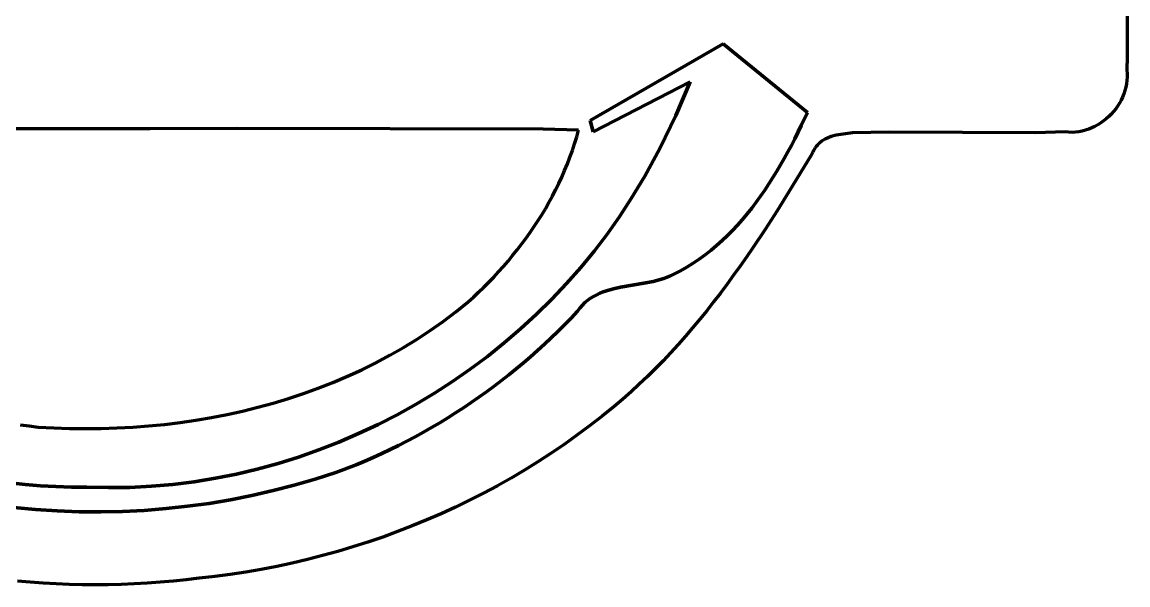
# Model space of a CAD drawing. Header units: millimetres. Extents: x 0.33 to 7.24, y 1.33 to 6.04.
# Drawn here: x 3.548 to 7.237, y 1.326 to 3.202 of the extents above; entities that cross this region are included whole.
import ezdxf

# ---------------------------------------------------------------- set-up
doc = ezdxf.new("R2010")
doc.units = ezdxf.units.MM
doc.layers.add('color#1e1e1eff', color=7, linetype='CONTINUOUS', lineweight=100)
doc.layers.add('color#fefefeff', color=7, linetype='CONTINUOUS', lineweight=100)

msp = doc.modelspace()

# ---------------------------------------------------------------- linework, layer by layer
at = {"layer": 'color#1e1e1eff'}
for p, q in [((7.2374, 4.3613), (7.2345, 3.0871)), ((5.8865, 3.1289), (5.4435, 2.8741)), ((6.1682, 2.9009), (5.8865, 3.1289)), ((7.2345, 3.0871), (7.2337, 3.0416)), ((7.2337, 3.0416), (7.2347, 3.0301)), ((7.2347, 3.0301), (7.2348, 3.0185)), ((5.4535, 2.836), (5.7769, 3.0026)), ((5.7769, 3.0026), (5.729, 2.8902)), ((7.2327, 2.9958), (7.2305, 2.9846)), ((7.2341, 3.0071), (7.2327, 2.9958)), ((7.2348, 3.0185), (7.2341, 3.0071)), ((7.2198, 2.9522), (7.2149, 2.9419)), ((7.224, 2.9628), (7.2198, 2.9522)), ((7.2276, 2.9736), (7.224, 2.9628)), ((7.2305, 2.9846), (7.2276, 2.9736)), ((7.2034, 2.9222), (7.1968, 2.9129)), ((7.2094, 2.9319), (7.2034, 2.9222)), ((7.2149, 2.9419), (7.2094, 2.9319)), ((5.729, 2.8902), (5.6758, 2.7801)), ((6.1476, 2.8568), (6.1682, 2.9009)), ((7.1654, 2.8796), (7.1565, 2.8724)), ((7.174, 2.8872), (7.1654, 2.8796)), ((7.182, 2.8953), (7.174, 2.8872)), ((7.1896, 2.9039), (7.182, 2.8953)), ((7.1968, 2.9129), (7.1896, 2.9039)), ((3.9748, 2.8464), (2.4571, 2.8456)), ((4.2639, 2.8472), (3.9748, 2.8464)), ((5.2867, 2.8449), (4.2639, 2.8472)), ((5.4047, 2.842), (5.2867, 2.8449)), ((5.3983, 2.819), (5.4047, 2.842)), ((5.4435, 2.8741), (5.4535, 2.836)), ((6.1259, 2.8128), (6.1476, 2.8568)), ((7.096, 2.8415), (7.085, 2.8386)), ((7.1068, 2.845), (7.096, 2.8415)), ((7.1173, 2.8493), (7.1068, 2.845)), ((7.1276, 2.8542), (7.1173, 2.8493)), ((7.1376, 2.8597), (7.1276, 2.8542)), ((7.1472, 2.8658), (7.1376, 2.8597)), ((7.1565, 2.8724), (7.1472, 2.8658)), ((5.3913, 2.7962), (5.3983, 2.819)), ((6.1145, 2.7908), (6.1259, 2.8128)), ((6.2179, 2.8061), (6.2093, 2.7995)), ((6.2272, 2.8117), (6.2179, 2.8061)), ((6.2371, 2.8165), (6.2272, 2.8117)), ((6.2475, 2.8204), (6.2371, 2.8165)), ((6.2636, 2.8251), (6.2475, 2.8204)), ((6.319, 2.8328), (6.2636, 2.8251)), ((6.4412, 2.8349), (6.319, 2.8328)), ((6.93, 2.8326), (6.4412, 2.8349)), ((7.0278, 2.8357), (6.93, 2.8326)), ((7.0394, 2.8346), (7.0278, 2.8357)), ((7.051, 2.8344), (7.0394, 2.8346)), ((7.0625, 2.835), (7.051, 2.8344)), ((7.0738, 2.8364), (7.0625, 2.835)), ((7.085, 2.8386), (7.0738, 2.8364)), ((5.3758, 2.7513), (5.3838, 2.7736)), ((5.3838, 2.7736), (5.3913, 2.7962)), ((5.6758, 2.7801), (5.6258, 2.6881)), ((6.091, 2.7473), (6.1029, 2.769)), ((6.1029, 2.769), (6.1145, 2.7908)), ((6.1858, 2.7679), (6.1834, 2.7621)), ((6.1884, 2.7733), (6.1858, 2.7679)), ((6.1913, 2.7784), (6.1884, 2.7733)), ((6.1944, 2.7832), (6.1913, 2.7784)), ((6.1978, 2.7877), (6.1944, 2.7832)), ((6.2014, 2.7919), (6.1978, 2.7877)), ((6.2052, 2.7958), (6.2014, 2.7919)), ((6.2093, 2.7995), (6.2052, 2.7958)), ((5.3672, 2.7291), (5.3758, 2.7513)), ((6.0788, 2.7258), (6.091, 2.7473)), ((6.1834, 2.7621), (6.1065, 2.6358)), ((5.3486, 2.6853), (5.3582, 2.7071)), ((5.3582, 2.7071), (5.3672, 2.7291)), ((6.0532, 2.6833), (6.0661, 2.7044)), ((6.0661, 2.7044), (6.0788, 2.7258)), ((5.3281, 2.6424), (5.3386, 2.6638)), ((5.3386, 2.6638), (5.3486, 2.6853)), ((5.6258, 2.6881), (5.5806, 2.6135)), ((6.0261, 2.6418), (6.0399, 2.6624)), ((6.0399, 2.6624), (6.0532, 2.6833)), ((5.3057, 2.6005), (5.3171, 2.6213)), ((5.3171, 2.6213), (5.3281, 2.6424)), ((5.9975, 2.6015), (6.012, 2.6215)), ((6.012, 2.6215), (6.0261, 2.6418)), ((6.1065, 2.6358), (6.067, 2.573)), ((5.2938, 2.5798), (5.3057, 2.6005)), ((5.5806, 2.6135), (5.5421, 2.5552)), ((5.9826, 2.5819), (5.9975, 2.6015)), ((5.2688, 2.5393), (5.2815, 2.5594)), ((5.2815, 2.5594), (5.2938, 2.5798)), ((5.5421, 2.5552), (5.5008, 2.4965)), ((5.9514, 2.5438), (5.9672, 2.5626)), ((5.9672, 2.5626), (5.9826, 2.5819)), ((6.067, 2.573), (6.0268, 2.5107)), ((5.2422, 2.4997), (5.2557, 2.5193)), ((5.2557, 2.5193), (5.2688, 2.5393)), ((5.9184, 2.5075), (5.9351, 2.5254)), ((5.9351, 2.5254), (5.9514, 2.5438)), ((6.0268, 2.5107), (5.9856, 2.449)), ((5.2141, 2.4611), (5.2284, 2.4803)), ((5.2284, 2.4803), (5.2422, 2.4997)), ((5.5008, 2.4965), (5.4573, 2.4394)), ((5.8652, 2.457), (5.8834, 2.4733)), ((5.8834, 2.4733), (5.9012, 2.4902)), ((5.9012, 2.4902), (5.9184, 2.5075)), ((5.1846, 2.4237), (5.1995, 2.4423)), ((5.1995, 2.4423), (5.2141, 2.4611)), ((5.4573, 2.4394), (5.4118, 2.3839)), ((5.8272, 2.4262), (5.8465, 2.4413)), ((5.8465, 2.4413), (5.8652, 2.457)), ((5.9856, 2.449), (5.9646, 2.4184)), ((5.1537, 2.3873), (5.1693, 2.4054)), ((5.1693, 2.4054), (5.1846, 2.4237)), ((5.787, 2.398), (5.8074, 2.4118)), ((5.8074, 2.4118), (5.8272, 2.4262)), ((5.9646, 2.4184), (5.9433, 2.388)), ((5.1216, 2.3521), (5.1378, 2.3696)), ((5.1378, 2.3696), (5.1537, 2.3873)), ((5.4118, 2.3839), (5.3644, 2.3301)), ((5.7223, 2.3611), (5.7445, 2.3727)), ((5.7445, 2.3727), (5.766, 2.385)), ((5.766, 2.385), (5.787, 2.398)), ((5.9433, 2.388), (5.9217, 2.3578)), ((5.0883, 2.3181), (5.1051, 2.335)), ((5.1051, 2.335), (5.1216, 2.3521)), ((5.3644, 2.3301), (5.3151, 2.278)), ((5.5443, 2.3179), (5.6295, 2.3323)), ((5.6295, 2.3323), (5.6536, 2.3373)), ((5.6536, 2.3373), (5.6655, 2.3401)), ((5.6655, 2.3401), (5.6773, 2.3434)), ((5.6773, 2.3434), (5.6889, 2.3471)), ((5.6889, 2.3471), (5.7003, 2.3512)), ((5.7003, 2.3512), (5.7114, 2.3559)), ((5.7114, 2.3559), (5.7223, 2.3611)), ((5.8999, 2.3279), (5.8777, 2.2982)), ((5.9217, 2.3578), (5.8999, 2.3279)), ((5.054, 2.2853), (5.0712, 2.3016)), ((5.0712, 2.3016), (5.0883, 2.3181)), ((5.4449, 2.2814), (5.4548, 2.2876)), ((5.4548, 2.2876), (5.4651, 2.2931)), ((5.4651, 2.2931), (5.4757, 2.2981)), ((5.4757, 2.2981), (5.4866, 2.3024)), ((5.4866, 2.3024), (5.4978, 2.3063)), ((5.4978, 2.3063), (5.5091, 2.3097)), ((5.5091, 2.3097), (5.5207, 2.3128)), ((5.5207, 2.3128), (5.5443, 2.3179)), ((5.8777, 2.2982), (5.8551, 2.2688)), ((4.9951, 2.236), (5.0364, 2.2694)), ((5.0364, 2.2694), (5.054, 2.2853)), ((5.3151, 2.278), (5.264, 2.2277)), ((5.4089, 2.2486), (5.4172, 2.2581)), ((5.4172, 2.2581), (5.426, 2.2667)), ((5.426, 2.2667), (5.4353, 2.2744)), ((5.4353, 2.2744), (5.4449, 2.2814)), ((5.8551, 2.2688), (5.8322, 2.2397)), ((4.9529, 2.2041), (4.9951, 2.236)), ((5.264, 2.2277), (5.2112, 2.1791)), ((5.3579, 2.193), (5.3796, 2.2154)), ((5.3796, 2.2154), (5.401, 2.2382)), ((5.401, 2.2382), (5.4089, 2.2486)), ((5.8322, 2.2397), (5.8089, 2.211)), ((4.9097, 2.1737), (4.9529, 2.2041)), ((5.2112, 2.1791), (5.1568, 2.1324)), ((5.3358, 2.1709), (5.3579, 2.193)), ((5.7852, 2.1825), (5.7612, 2.1545)), ((5.8089, 2.211), (5.7852, 2.1825)), ((4.8207, 2.1171), (4.8656, 2.1447)), ((4.8656, 2.1447), (4.9097, 2.1737)), ((5.2907, 2.1277), (5.3134, 2.1491)), ((5.3134, 2.1491), (5.3358, 2.1709)), ((5.7612, 2.1545), (5.7367, 2.1268)), ((4.775, 2.091), (4.8207, 2.1171)), ((5.1568, 2.1324), (5.1008, 2.0875)), ((5.2443, 2.0859), (5.2676, 2.1066)), ((5.2676, 2.1066), (5.2907, 2.1277)), ((5.7367, 2.1268), (5.7117, 2.0995)), ((4.6814, 2.043), (4.7286, 2.0663)), ((4.7286, 2.0663), (4.775, 2.091)), ((5.1008, 2.0875), (5.0432, 2.0446)), ((5.2206, 2.0656), (5.2443, 2.0859)), ((5.6863, 2.0726), (5.6605, 2.0461)), ((5.7117, 2.0995), (5.6863, 2.0726)), ((4.6335, 2.0211), (4.6814, 2.043)), ((5.0432, 2.0446), (4.9843, 2.0037)), ((5.1723, 2.026), (5.1966, 2.0456)), ((5.1966, 2.0456), (5.2206, 2.0656)), ((5.6605, 2.0461), (5.6342, 2.0201)), ((4.536, 1.9813), (4.5851, 2.0005)), ((4.5851, 2.0005), (4.6335, 2.0211)), ((4.9843, 2.0037), (4.924, 1.9647)), ((5.1228, 1.9878), (5.1477, 2.0067)), ((5.1477, 2.0067), (5.1723, 2.026)), ((5.6073, 1.9946), (5.58, 1.9695)), ((5.6342, 2.0201), (5.6073, 1.9946)), ((4.4363, 1.9469), (4.4864, 1.9635)), ((4.4864, 1.9635), (4.536, 1.9813)), ((4.924, 1.9647), (4.8624, 1.9278)), ((5.0722, 1.9511), (5.0976, 1.9693)), ((5.0976, 1.9693), (5.1228, 1.9878)), ((5.58, 1.9695), (5.5521, 1.945)), ((4.3348, 1.9178), (4.3858, 1.9317)), ((4.3858, 1.9317), (4.4363, 1.9469)), ((4.8624, 1.9278), (4.7997, 1.893)), ((5.0205, 1.916), (5.0465, 1.9334)), ((5.0465, 1.9334), (5.0722, 1.9511)), ((5.5237, 1.9209), (5.4829, 1.8879)), ((5.5521, 1.945), (5.5237, 1.9209)), ((4.1276, 1.8749), (4.1798, 1.8837)), ((4.1798, 1.8837), (4.2318, 1.8938)), ((4.2318, 1.8938), (4.2835, 1.9052)), ((4.2835, 1.9052), (4.3348, 1.9178)), ((4.7997, 1.893), (4.7357, 1.8604)), ((4.9412, 1.8661), (4.9679, 1.8823)), ((4.9679, 1.8823), (4.9943, 1.899)), ((4.9943, 1.899), (5.0205, 1.916)), ((5.4829, 1.8879), (5.4415, 1.8557)), ((3.5412, 1.8592), (3.5713, 1.8554)), ((3.5713, 1.8554), (3.6015, 1.8519)), ((3.6015, 1.8519), (3.6538, 1.849)), ((3.6538, 1.849), (3.7063, 1.8473)), ((3.7063, 1.8473), (3.7589, 1.8467)), ((3.7589, 1.8467), (3.8117, 1.8472)), ((3.8117, 1.8472), (3.8644, 1.8489)), ((3.8644, 1.8489), (3.9172, 1.8517)), ((3.9172, 1.8517), (3.97, 1.8557)), ((3.97, 1.8557), (4.0227, 1.8609)), ((4.0227, 1.8609), (4.0752, 1.8673)), ((4.0752, 1.8673), (4.1276, 1.8749)), ((4.7357, 1.8604), (4.6708, 1.8299)), ((4.8871, 1.8348), (4.9142, 1.8502)), ((4.9142, 1.8502), (4.9412, 1.8661)), ((5.4415, 1.8557), (5.3993, 1.8244)), ((4.6708, 1.8299), (4.6048, 1.8016)), ((4.8321, 1.8051), (4.8597, 1.8197)), ((4.8597, 1.8197), (4.8871, 1.8348)), ((5.3993, 1.8244), (5.3566, 1.7941)), ((4.538, 1.7757), (4.4703, 1.752)), ((4.6048, 1.8016), (4.538, 1.7757)), ((4.7482, 1.7635), (4.7764, 1.7769)), ((4.7764, 1.7769), (4.8043, 1.7908)), ((4.8043, 1.7908), (4.8321, 1.8051)), ((5.3566, 1.7941), (5.3132, 1.7646)), ((4.4703, 1.752), (4.4018, 1.7307)), ((4.6625, 1.7256), (4.6913, 1.7378)), ((4.6913, 1.7378), (4.7198, 1.7504)), ((4.7198, 1.7504), (4.7482, 1.7635)), ((5.2692, 1.7361), (5.2246, 1.7086)), ((5.3132, 1.7646), (5.2692, 1.7361)), ((4.3327, 1.7117), (4.263, 1.6952)), ((4.4018, 1.7307), (4.3327, 1.7117)), ((4.5254, 1.6784), (4.5943, 1.7009)), ((4.5943, 1.7009), (4.6625, 1.7256)), ((5.2246, 1.7086), (5.1794, 1.6819)), ((3.5586, 1.6605), (3.5076, 1.6659)), ((3.6098, 1.6564), (3.5586, 1.6605)), ((4.0508, 1.6608), (3.9793, 1.6545)), ((4.1219, 1.6697), (4.0508, 1.6608)), ((4.1927, 1.6812), (4.1219, 1.6697)), ((4.263, 1.6952), (4.1927, 1.6812)), ((4.4558, 1.658), (4.5254, 1.6784)), ((5.1794, 1.6819), (5.1337, 1.6562)), ((3.661, 1.6535), (3.6098, 1.6564)), ((3.7124, 1.6519), (3.661, 1.6535)), ((3.7638, 1.6516), (3.7124, 1.6519)), ((3.8357, 1.6499), (3.7638, 1.6516)), ((3.9076, 1.6508), (3.8357, 1.6499)), ((3.9793, 1.6545), (3.9076, 1.6508)), ((4.2437, 1.6095), (4.3149, 1.6236)), ((4.3149, 1.6236), (4.3856, 1.6398)), ((4.3856, 1.6398), (4.4558, 1.658)), ((5.0875, 1.6315), (5.0408, 1.6077)), ((5.1337, 1.6562), (5.0875, 1.6315)), ((4.0281, 1.5799), (4.1003, 1.5877)), ((4.1003, 1.5877), (4.1722, 1.5975)), ((4.1722, 1.5975), (4.2437, 1.6095)), ((5.0408, 1.6077), (4.9936, 1.5849)), ((3.5207, 1.584), (3.593, 1.5772)), ((3.593, 1.5772), (3.6654, 1.5724)), ((3.6654, 1.5724), (3.738, 1.5697)), ((3.738, 1.5697), (3.8106, 1.5691)), ((3.8106, 1.5691), (3.8832, 1.5706)), ((3.8832, 1.5706), (3.9557, 1.5742)), ((3.9557, 1.5742), (4.0281, 1.5799)), ((4.9459, 1.563), (4.8978, 1.5421)), ((4.9936, 1.5849), (4.9459, 1.563)), ((4.8493, 1.5221), (4.8004, 1.5032)), ((4.8978, 1.5421), (4.8493, 1.5221)), ((4.7511, 1.4852), (4.7015, 1.4682)), ((4.8004, 1.5032), (4.7511, 1.4852)), ((4.6515, 1.4522), (4.6012, 1.4372)), ((4.7015, 1.4682), (4.6515, 1.4522)), ((4.4998, 1.4102), (4.4488, 1.3982)), ((4.5507, 1.4232), (4.4998, 1.4102)), ((4.6012, 1.4372), (4.5507, 1.4232)), ((4.2943, 1.3684), (4.2424, 1.3605)), ((4.346, 1.3773), (4.2943, 1.3684)), ((4.3975, 1.3872), (4.346, 1.3773)), ((4.4488, 1.3982), (4.3975, 1.3872)), ((3.5753, 1.3344), (3.5321, 1.3382)), ((3.6186, 1.3313), (3.5753, 1.3344)), ((3.6619, 1.3288), (3.6186, 1.3313)), ((3.7053, 1.3271), (3.6619, 1.3288)), ((3.9222, 1.3289), (3.8789, 1.3271)), ((3.9656, 1.3313), (3.9222, 1.3289)), ((4.0089, 1.3344), (3.9656, 1.3313)), ((4.0521, 1.3382), (4.0089, 1.3344)), ((4.0953, 1.3427), (4.0521, 1.3382)), ((4.1384, 1.3478), (4.0953, 1.3427)), ((4.1905, 1.3536), (4.1384, 1.3478)), ((4.2424, 1.3605), (4.1905, 1.3536)), ((3.7487, 1.3261), (3.7053, 1.3271)), ((3.7921, 1.3257), (3.7487, 1.3261)), ((3.8355, 1.3261), (3.7921, 1.3257)), ((3.8789, 1.3271), (3.8355, 1.3261))]:
    msp.add_line(p, q, dxfattribs=at)
at = {"layer": 'color#fefefeff'}
for p, q in [((5.4435, 2.8741), (5.8865, 3.1289)), ((5.8865, 3.1289), (6.1682, 2.9009)), ((5.7769, 3.0026), (5.4535, 2.836)), ((5.729, 2.8902), (5.7769, 3.0026)), ((5.6758, 2.7801), (5.729, 2.8902)), ((6.1682, 2.9009), (6.1476, 2.8568)), ((5.4535, 2.836), (5.4435, 2.8741)), ((6.1476, 2.8568), (6.1259, 2.8128)), ((6.1259, 2.8128), (6.1145, 2.7908)), ((5.6258, 2.6881), (5.6758, 2.7801)), ((6.1029, 2.769), (6.091, 2.7473)), ((6.1145, 2.7908), (6.1029, 2.769)), ((6.091, 2.7473), (6.0788, 2.7258)), ((6.0661, 2.7044), (6.0532, 2.6833)), ((6.0788, 2.7258), (6.0661, 2.7044)), ((5.5806, 2.6135), (5.6258, 2.6881)), ((6.0399, 2.6624), (6.0261, 2.6418)), ((6.0532, 2.6833), (6.0399, 2.6624)), ((6.012, 2.6215), (5.9975, 2.6015)), ((6.0261, 2.6418), (6.012, 2.6215)), ((5.5421, 2.5552), (5.5806, 2.6135)), ((5.9975, 2.6015), (5.9826, 2.5819)), ((5.5008, 2.4965), (5.5421, 2.5552)), ((5.9672, 2.5626), (5.9514, 2.5438)), ((5.9826, 2.5819), (5.9672, 2.5626)), ((5.9351, 2.5254), (5.9184, 2.5075)), ((5.9514, 2.5438), (5.9351, 2.5254)), ((5.4573, 2.4394), (5.5008, 2.4965)), ((5.8834, 2.4733), (5.8652, 2.457)), ((5.9012, 2.4902), (5.8834, 2.4733)), ((5.9184, 2.5075), (5.9012, 2.4902)), ((5.4118, 2.3839), (5.4573, 2.4394)), ((5.8465, 2.4413), (5.8272, 2.4262)), ((5.8652, 2.457), (5.8465, 2.4413)), ((5.8074, 2.4118), (5.787, 2.398)), ((5.8272, 2.4262), (5.8074, 2.4118)), ((5.3644, 2.3301), (5.4118, 2.3839)), ((5.7445, 2.3727), (5.7223, 2.3611)), ((5.766, 2.385), (5.7445, 2.3727)), ((5.787, 2.398), (5.766, 2.385)), ((5.3151, 2.278), (5.3644, 2.3301)), ((5.6295, 2.3323), (5.5443, 2.3179)), ((5.6536, 2.3373), (5.6295, 2.3323)), ((5.6655, 2.3401), (5.6536, 2.3373)), ((5.6773, 2.3434), (5.6655, 2.3401)), ((5.6889, 2.3471), (5.6773, 2.3434)), ((5.7003, 2.3512), (5.6889, 2.3471)), ((5.7114, 2.3559), (5.7003, 2.3512)), ((5.7223, 2.3611), (5.7114, 2.3559)), ((5.4548, 2.2876), (5.4449, 2.2814)), ((5.4651, 2.2931), (5.4548, 2.2876)), ((5.4757, 2.2981), (5.4651, 2.2931)), ((5.4866, 2.3024), (5.4757, 2.2981)), ((5.4978, 2.3063), (5.4866, 2.3024)), ((5.5091, 2.3097), (5.4978, 2.3063)), ((5.5207, 2.3128), (5.5091, 2.3097)), ((5.5443, 2.3179), (5.5207, 2.3128)), ((5.264, 2.2277), (5.3151, 2.278)), ((5.4172, 2.2581), (5.4089, 2.2486)), ((5.426, 2.2667), (5.4172, 2.2581)), ((5.4353, 2.2744), (5.426, 2.2667)), ((5.4449, 2.2814), (5.4353, 2.2744)), ((5.2112, 2.1791), (5.264, 2.2277)), ((5.3796, 2.2154), (5.3579, 2.193)), ((5.401, 2.2382), (5.3796, 2.2154)), ((5.4089, 2.2486), (5.401, 2.2382)), ((5.1568, 2.1324), (5.2112, 2.1791)), ((5.3579, 2.193), (5.3358, 2.1709)), ((5.3134, 2.1491), (5.2907, 2.1277)), ((5.3358, 2.1709), (5.3134, 2.1491)), ((5.1008, 2.0875), (5.1568, 2.1324)), ((5.2676, 2.1066), (5.2443, 2.0859)), ((5.2907, 2.1277), (5.2676, 2.1066)), ((5.0432, 2.0446), (5.1008, 2.0875)), ((5.2443, 2.0859), (5.2206, 2.0656)), ((4.9843, 2.0037), (5.0432, 2.0446)), ((5.1966, 2.0456), (5.1723, 2.026)), ((5.2206, 2.0656), (5.1966, 2.0456)), ((4.924, 1.9647), (4.9843, 2.0037)), ((5.1477, 2.0067), (5.1228, 1.9878)), ((5.1723, 2.026), (5.1477, 2.0067)), ((4.8624, 1.9278), (4.924, 1.9647)), ((5.0976, 1.9693), (5.0722, 1.9511)), ((5.1228, 1.9878), (5.0976, 1.9693)), ((4.7997, 1.893), (4.8624, 1.9278)), ((5.0465, 1.9334), (5.0205, 1.916)), ((5.0722, 1.9511), (5.0465, 1.9334)), ((4.7357, 1.8604), (4.7997, 1.893)), ((4.9679, 1.8823), (4.9412, 1.8661)), ((4.9943, 1.899), (4.9679, 1.8823)), ((5.0205, 1.916), (4.9943, 1.899)), ((4.6708, 1.8299), (4.7357, 1.8604)), ((4.9142, 1.8502), (4.8871, 1.8348)), ((4.9412, 1.8661), (4.9142, 1.8502)), ((4.6048, 1.8016), (4.6708, 1.8299)), ((4.8597, 1.8197), (4.8321, 1.8051)), ((4.8871, 1.8348), (4.8597, 1.8197)), ((4.4703, 1.752), (4.538, 1.7757)), ((4.538, 1.7757), (4.6048, 1.8016)), ((4.7764, 1.7769), (4.7482, 1.7635)), ((4.8043, 1.7908), (4.7764, 1.7769)), ((4.8321, 1.8051), (4.8043, 1.7908)), ((4.4018, 1.7307), (4.4703, 1.752)), ((4.6913, 1.7378), (4.6625, 1.7256)), ((4.7198, 1.7504), (4.6913, 1.7378)), ((4.7482, 1.7635), (4.7198, 1.7504)), ((4.263, 1.6952), (4.3327, 1.7117)), ((4.3327, 1.7117), (4.4018, 1.7307)), ((4.5943, 1.7009), (4.5254, 1.6784)), ((4.6625, 1.7256), (4.5943, 1.7009)), ((3.5076, 1.6659), (3.5586, 1.6605)), ((3.5586, 1.6605), (3.6098, 1.6564)), ((3.9793, 1.6545), (4.0508, 1.6608)), ((4.0508, 1.6608), (4.1219, 1.6697)), ((4.1219, 1.6697), (4.1927, 1.6812)), ((4.1927, 1.6812), (4.263, 1.6952)), ((4.5254, 1.6784), (4.4558, 1.658)), ((3.6098, 1.6564), (3.661, 1.6535)), ((3.661, 1.6535), (3.7124, 1.6519)), ((3.7124, 1.6519), (3.7638, 1.6516)), ((3.7638, 1.6516), (3.8357, 1.6499)), ((3.8357, 1.6499), (3.9076, 1.6508)), ((3.9076, 1.6508), (3.9793, 1.6545)), ((4.3149, 1.6236), (4.2437, 1.6095)), ((4.3856, 1.6398), (4.3149, 1.6236)), ((4.4558, 1.658), (4.3856, 1.6398)), ((4.1003, 1.5877), (4.0281, 1.5799)), ((4.1722, 1.5975), (4.1003, 1.5877)), ((4.2437, 1.6095), (4.1722, 1.5975)), ((3.593, 1.5772), (3.5207, 1.584)), ((3.6654, 1.5724), (3.593, 1.5772)), ((3.738, 1.5697), (3.6654, 1.5724)), ((3.8106, 1.5691), (3.738, 1.5697)), ((3.8832, 1.5706), (3.8106, 1.5691)), ((3.9557, 1.5742), (3.8832, 1.5706)), ((4.0281, 1.5799), (3.9557, 1.5742))]:
    msp.add_line(p, q, dxfattribs=at)

doc.saveas('drawing.dxf')
